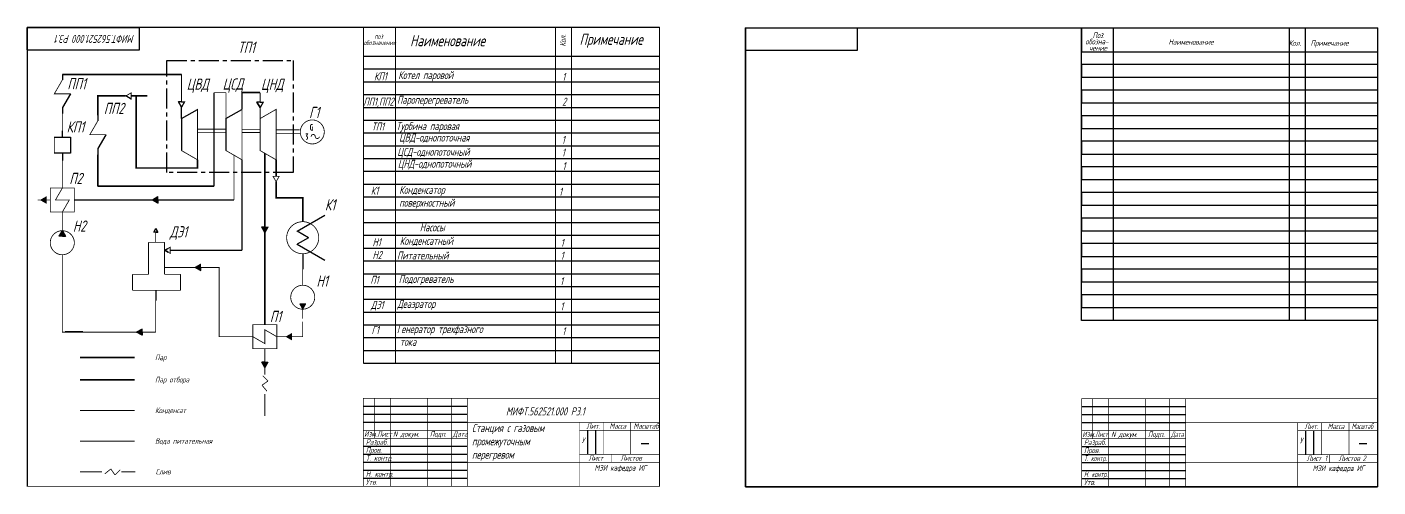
# Model space of a CAD drawing. Header units: inches. Extents: x -54 to 1606, y 287 to 862.
# Drawn here: x -54 to 790, y 287 to 575 of the extents above; entities that cross this region are included whole.
import ezdxf

# ---------------------------------------------------------------- set-up
doc = ezdxf.new("R2010")
doc.units = ezdxf.units.IN
doc.header["$MEASUREMENT"] = 0
for name, pattern in [('ACAD_ISO05W100', [33, 24, -3, 0, -3, 0, -3]), ('CENTER', [2, 1.25, -0.25, 0.25, -0.25]), ('DASHED', [19.05, 12.7, -6.35])]:
    doc.linetypes.add(name, pattern=pattern)
for name, color, linetype in [('axis', 15, 'CENTER'), ('FORMAT', 7, 'Continuous'), ('LINE', 62, 'Continuous')]:
    doc.layers.add(name, color=color, linetype=linetype)
doc.styles.add('simplex', font='simplex.shx', dxfattribs={"width": 0.7, "oblique": 15})

msp = doc.modelspace()

# ---------------------------------------------------------------- hatches: boundary and pattern name
at = {"layer": 'LINE', "ltscale": 0.6}
for points in [[(-45.13, 466.45), (-41.76, 464.51), (-41.76, 466.45), (-41.76, 468.4)], [(24.66, 466.45), (28.03, 464.51), (28.03, 466.45), (28.03, 468.4)], [(94.89, 446.09), (96.83, 449.46), (94.89, 449.46), (92.94, 449.46)], [(-31.62, 447.25), (-33.57, 443.88), (-31.62, 443.88), (-29.68, 443.88)], [(51.32, 424.25), (54.69, 422.31), (54.69, 424.25), (54.69, 426.2)], [(118.58, 398.18), (120.52, 401.55), (118.58, 401.55), (116.63, 401.55)], [(14.81, 383.8), (18.18, 381.86), (18.18, 383.8), (18.18, 385.75)], [(108.3, 381), (111.67, 379.06), (111.67, 381), (111.67, 382.95)], [(94.89, 361.63), (96.83, 365), (94.89, 365), (92.94, 365)]]:
    msp.add_hatch(color=256, dxfattribs=at).paths.add_polyline_path(points)

# ---------------------------------------------------------------- linework, layer by layer
at = {"layer": 'axis', "ltscale": 10}
msp.add_lwpolyline([(33.61, 553.75), (112.64, 553.75), (112.64, 483.65), (33.61, 483.65)], close=True, dxfattribs=at)
at = {"layer": 'FORMAT'}
for p, q in [((-53.5, 574.4), (-53.5, 287.4)), ((341.5, 574.4), (-53.5, 574.4)), ((-53.5, 560.4), (-53.5, 574.4)), ((-53.5, 574.4), (16.5, 574.4)), ((16.5, 560.4), (16.5, 574.4)), ((395.2, 560.2), (395.2, 574.2)), ((395.2, 574.2), (465.2, 574.2)), ((605.2, 391.2), (605.2, 574.2)), ((605.2, 574.2), (605.2, 559.2)), ((625.2, 391.2), (625.2, 574.2)), ((735.2, 391.2), (735.2, 574.2)), ((745.2, 391.2), (745.2, 574.2)), ((-53.5, 560.4), (16.5, 560.4)), ((605.2, 559.2), (790.2, 559.2)), ((790.2, 559.2), (790.2, 551.2)), ((156.5, 556.4), (341.5, 556.4)), ((790.2, 551.2), (605.2, 551.2)), ((605.2, 551.2), (605.2, 543.2)), ((156.5, 548.4), (341.5, 548.4)), ((156.5, 540.4), (341.5, 540.4)), ((605.2, 543.2), (790.2, 543.2)), ((790.2, 543.2), (790.2, 535.2)), ((156.5, 532.4), (341.5, 532.4)), ((790.2, 535.2), (605.2, 535.2)), ((605.2, 535.2), (605.2, 527.2)), ((156.5, 524.4), (341.5, 524.4)), ((605.2, 527.2), (790.2, 527.2)), ((790.2, 527.2), (790.2, 519.2)), ((156.5, 516.4), (341.5, 516.4)), ((790.2, 519.2), (605.2, 519.2)), ((605.2, 519.2), (605.2, 511.2)), ((156.5, 508.4), (341.5, 508.4)), ((605.2, 511.2), (790.2, 511.2)), ((790.2, 511.2), (790.2, 503.2)), ((156.5, 500.4), (341.5, 500.4)), ((790.2, 503.2), (605.2, 503.2)), ((605.2, 503.2), (605.2, 495.2)), ((156.5, 492.4), (341.5, 492.4)), ((156.5, 492.4), (341.5, 492.4)), ((605.2, 495.2), (790.2, 495.2)), ((790.2, 495.2), (790.2, 487.2)), ((156.5, 484.4), (341.5, 484.4)), ((790.2, 487.2), (605.2, 487.2)), ((605.2, 487.2), (605.2, 479.2)), ((156.5, 476.4), (341.5, 476.4)), ((605.2, 479.2), (790.2, 479.2)), ((790.2, 479.2), (790.2, 471.2)), ((156.5, 468.4), (341.5, 468.4)), ((790.2, 471.2), (605.2, 471.2)), ((605.2, 471.2), (605.2, 463.2)), ((156.5, 460.4), (341.5, 460.4)), ((605.2, 463.2), (790.2, 463.2)), ((790.2, 463.2), (790.2, 455.2)), ((156.5, 452.4), (341.5, 452.4)), ((607.65, 455.2), (605.2, 455.2)), ((605.2, 455.2), (605.2, 447.2)), ((790.2, 455.2), (607.65, 455.2)), ((156.5, 444.4), (341.5, 444.4)), ((605.2, 447.2), (621.3, 447.2)), ((790.2, 439.2), (605.2, 439.2)), ((605.2, 439.2), (605.2, 431.2)), ((621.3, 447.2), (790.2, 447.2)), ((790.2, 447.2), (790.2, 439.2)), ((156.5, 436.4), (341.5, 436.4)), ((156.5, 436.4), (341.5, 436.4)), ((605.2, 431.2), (790.2, 431.2)), ((790.2, 431.2), (790.2, 423.2)), ((156.5, 428.4), (341.5, 428.4)), ((156.5, 428.4), (341.5, 428.4)), ((790.2, 423.2), (605.2, 423.2)), ((605.2, 423.2), (605.2, 415.2)), ((156.5, 420.4), (341.5, 420.4)), ((605.2, 415.2), (790.2, 415.2)), ((790.2, 415.2), (790.2, 407.2)), ((156.5, 412.4), (341.5, 412.4)), ((790.2, 407.2), (605.2, 407.2)), ((605.2, 407.2), (605.2, 399.2)), ((156.5, 404.4), (341.5, 404.4)), ((605.2, 399.2), (790.2, 399.2)), ((790.2, 399.2), (790.2, 391.2)), ((156.5, 396.4), (341.5, 396.4)), ((156.5, 396.4), (341.5, 396.4)), ((156.5, 396.4), (341.5, 396.4)), ((156.5, 388.4), (341.5, 388.4)), ((790.2, 391.2), (605.2, 391.2)), ((-18.91, 384.04), (-29.8, 384.04)), ((156.5, 380.4), (341.5, 380.4)), ((790.2, 383.2), (790.2, 375.2)), ((156.5, 372.4), (341.5, 372.4)), ((156.5, 364.4), (341.5, 364.4)), ((156.5, 364.4), (341.5, 364.4)), ((221.5, 337.4), (156.5, 337.4)), ((221.5, 332.4), (156.5, 332.4)), ((221.5, 327.4), (156.5, 327.4)), ((296.5, 322.4), (296.5, 307.4)), ((301.5, 322.4), (301.5, 307.4)), ((221.5, 312.4), (156.5, 312.4)), ((330.03, 314.3), (334.76, 314.3)), ((221.5, 307.4), (156.5, 307.4)), ((221.5, 302.4), (156.5, 302.4)), ((221.5, 297.4), (156.5, 297.4)), ((221.5, 292.4), (156.5, 292.4))]:
    msp.add_line(p, q, dxfattribs=at)
at = {"layer": 'FORMAT', "color": 7}
for p, q in [((395.2, 574.2), (395.2, 287.2)), ((395.2, 287.2), (395.2, 574.2)), ((395.2, 574.2), (790.2, 574.2)), ((465.2, 560.2), (465.2, 574.2)), ((790.2, 574.2), (790.2, 287.2)), ((395.2, 560.2), (465.2, 560.2)), ((790.2, 287.2), (395.2, 287.2)), ((395.2, 287.2), (790.2, 287.2))]:
    msp.add_line(p, q, dxfattribs=at)
at = {"layer": 'FORMAT', "color": 0}
for p, q in [((670.2, 337.2), (605.2, 337.2)), ((670.2, 332.2), (605.2, 332.2)), ((670.2, 327.2), (605.2, 327.2)), ((745.2, 322.2), (745.2, 307.2)), ((750.2, 322.2), (750.2, 307.2)), ((778.73, 314.1), (783.46, 314.1)), ((670.2, 312.2), (605.2, 312.2)), ((670.2, 307.2), (605.2, 307.2)), ((670.2, 302.2), (605.2, 302.2)), ((670.2, 297.2), (605.2, 297.2)), ((670.2, 292.2), (605.2, 292.2))]:
    msp.add_line(p, q, dxfattribs=at)
at = {"layer": 'FORMAT', "linetype": 'Continuous', "const_width": 0.4}
for points in [[(-53.5, 287.4), (341.5, 287.4), (341.5, 574.4), (-53.5, 574.4)], [(-53.5, 287.4), (341.5, 287.4), (341.5, 574.4), (-53.5, 574.4)], [(395.2, 287.2), (790.2, 287.2), (790.2, 574.2), (395.2, 574.2)]]:
    msp.add_lwpolyline(points, close=True, dxfattribs=at)
at = {"layer": 'FORMAT', "linetype": 'Continuous', "const_width": 0.5}
msp.add_lwpolyline([(156.5, 574.4), (156.5, 364.4)], dxfattribs=at)
at = {"layer": 'FORMAT'}
for points, const_width in [([(156.5, 574.4), (341.5, 574.4)], 0.4), ([(176.5, 574.4), (176.5, 364.4)], 0.5), ([(276.5, 574.4), (276.5, 364.4)], 0.5), ([(286.5, 574.4), (286.5, 364.4)], 0.5), ([(341.5, 574.4), (341.5, 287.4)], 0.5), ([(176.5, 570.4), (176.5, 364.4)], 0.5), ([(276.5, 570.4), (276.5, 364.4)], 0.5), ([(276.5, 570.4), (276.5, 364.4)], 0.5), ([(176.5, 556.4), (176.5, 364.4)], 0.5), ([(176.5, 547.4), (176.5, 364.4)], 0.5), ([(176.5, 540.4), (176.5, 364.4)], 0.5), ([(276.5, 540.4), (276.5, 364.4)], 0.5), ([(176.5, 531.4), (176.5, 364.4)], 0.5), ([(276.5, 531.4), (276.5, 364.4)], 0.5), ([(176.5, 517.4), (176.5, 364.4)], 0.5), ([(176.5, 508.4), (176.5, 364.4)], 0.5), ([(341.5, 342.4), (156.5, 342.4), (156.5, 287.4)], 0.4), ([(163.5, 342.4), (163.5, 317.4)], 0.4), ([(173.5, 342.4), (173.5, 287.4)], 0.4), ([(196.5, 342.4), (196.5, 287.4)], 0.4), ([(211.5, 342.4), (211.5, 287.4)], 0.4), ([(221.5, 342.4), (221.5, 287.4)], 0.4), ([(221.5, 322.4), (156.5, 322.4)], 0.4), ([(341.5, 327.4), (221.5, 327.4)], 0.4), ([(291.5, 327.4), (291.5, 287.4)], 0.4), ([(341.5, 322.4), (291.5, 322.4)], 0.4), ([(306.5, 327.4), (306.5, 307.4)], 0.4), ([(323.5, 327.4), (323.5, 307.4)], 0.4), ([(221.5, 317.4), (156.5, 317.4)], 0.4), ([(341.5, 307.4), (291.5, 307.4)], 0.4), ([(311.5, 307.4), (311.5, 302.4)], 0.4), ([(341.5, 302.4), (221.5, 302.4)], 0.4)]:
    msp.add_lwpolyline(points, dxfattribs=dict(at, const_width=const_width))
at = {"layer": 'FORMAT', "color": 0, "const_width": 0.4}
for points in [[(790.2, 342.2), (605.2, 342.2), (605.2, 287.2)], [(612.2, 342.2), (612.2, 317.2)], [(622.2, 342.2), (622.2, 287.2)], [(645.2, 342.2), (645.2, 287.2)], [(660.2, 342.2), (660.2, 287.2)], [(670.2, 342.2), (670.2, 287.2)], [(670.2, 322.2), (605.2, 322.2)], [(790.2, 327.2), (670.2, 327.2)], [(740.2, 327.2), (740.2, 287.2)], [(790.2, 322.2), (740.2, 322.2)], [(755.2, 327.2), (755.2, 307.2)], [(772.2, 327.2), (772.2, 307.2)], [(670.2, 317.2), (605.2, 317.2)], [(790.2, 307.2), (740.2, 307.2)], [(760.2, 307.2), (760.2, 302.2)], [(790.2, 302.2), (670.2, 302.2)]]:
    msp.add_lwpolyline(points, dxfattribs=at)
at = {"layer": 'LINE', "ltscale": 0.6}
for p, q in [((-31.62, 545.01), (-31.62, 541.54)), ((-26.62, 532.88), (-31.62, 524.22)), ((-31.62, 524.22), (-31.62, 520.46)), ((11.4, 529.58), (8.03, 531.53)), ((42.84, 524.58), (40.89, 527.95)), ((40.89, 527.95), (42.84, 524.58)), ((42.84, 527.95), (40.89, 527.95)), ((44.78, 527.95), (42.84, 524.58)), ((42.84, 527.95), (44.78, 527.95)), ((91.94, 524.24), (89.99, 527.61)), ((89.99, 527.61), (91.94, 524.24)), ((91.94, 527.61), (89.99, 527.61)), ((93.88, 527.61), (91.94, 524.24)), ((91.94, 527.61), (93.88, 527.61)), ((-9.46, 519.42), (-9.46, 515.96)), ((42.84, 517.38), (52.83, 523.15)), ((42.84, 517.38), (42.84, 497.38)), ((70.62, 517.38), (80.62, 523.15)), ((70.62, 517.38), (70.62, 497.38)), ((-31.62, 505.74), (-31.62, 509.75)), ((-4.46, 507.3), (-9.46, 498.64)), ((-36.62, 505.74), (-26.62, 505.74)), ((-26.62, 505.74), (-26.62, 495.74)), ((-9.46, 498.64), (-9.46, 494.88)), ((-26.62, 495.74), (-36.62, 495.74)), ((-31.62, 495.74), (-31.62, 491.07)), ((24.66, 466.45), (28.03, 468.4)), ((28.03, 468.4), (24.66, 466.45)), ((28.03, 464.51), (24.66, 466.45)), ((28.03, 466.45), (28.03, 468.4)), ((28.03, 466.45), (28.03, 464.51)), ((115.06, 446.93), (132.38, 456.93)), ((25.48, 446.44), (26.72, 448.59)), ((25.48, 446.44), (26.72, 448.59)), ((26.72, 448.59), (27.97, 446.44)), ((26.72, 448.59), (27.97, 446.44)), ((27.97, 446.44), (26.72, 448.59)), ((94.89, 446.09), (92.94, 449.46)), ((92.94, 449.46), (94.89, 446.09)), ((94.89, 449.46), (92.94, 449.46)), ((96.83, 449.46), (94.89, 446.09)), ((94.89, 449.46), (96.83, 449.46)), ((-33.57, 443.88), (-31.62, 447.25)), ((-31.62, 443.88), (-33.57, 443.88)), ((-31.62, 447.25), (-29.68, 443.88)), ((-29.68, 443.88), (-31.62, 447.25)), ((-31.62, 443.88), (-29.68, 443.88)), ((26.72, 446.44), (25.48, 446.44)), ((27.97, 446.44), (25.48, 446.44)), ((26.72, 446.44), (27.97, 446.44)), ((122.09, 442.88), (115.06, 446.93)), ((122.09, 442.88), (115.06, 438.82)), ((34.55, 436.24), (32.4, 435)), ((34.55, 436.24), (32.4, 435)), ((32.4, 435), (34.55, 436.24)), ((34.55, 433.75), (32.4, 435)), ((32.4, 435), (34.55, 433.75)), ((115.06, 438.82), (132.38, 428.82)), ((118.58, 432.88), (118.58, 423.14)), ((51.32, 424.25), (54.69, 426.2)), ((54.69, 426.2), (51.32, 424.25)), ((54.69, 422.31), (51.32, 424.25)), ((54.69, 424.25), (54.69, 426.2)), ((54.69, 424.25), (54.69, 422.31)), ((26.72, 410.04), (26.72, 403.63)), ((14.81, 383.8), (18.18, 385.75)), ((18.18, 385.75), (14.81, 383.8)), ((18.18, 381.86), (14.81, 383.8)), ((18.18, 383.8), (18.18, 385.75)), ((18.18, 383.8), (18.18, 381.86)), ((94.89, 361.63), (92.94, 365)), ((92.94, 365), (94.89, 361.63)), ((94.89, 365), (92.94, 365)), ((96.83, 365), (94.89, 361.63)), ((94.89, 365), (96.83, 365))]:
    msp.add_line(p, q, dxfattribs=at)
at = {"layer": 'LINE', "linetype": 'ACAD_ISO05W100', "ltscale": 0.6}
msp.add_line((42.84, 517.38), (42.84, 524.58), dxfattribs=at)
at = {"layer": 'LINE', "linetype": 'CENTER', "ltscale": 15}
msp.add_line((118.58, 452.88), (118.58, 461.02), dxfattribs=at)
at = {"layer": 'LINE', "ltscale": 0.6, "const_width": 0.5}
for points in [[(-31.62, 545.01), (-31.62, 541.54), (-36.62, 532.88), (-26.62, 532.88), (-31.62, 524.22), (-31.62, 520.46)], [(70.62, 533.53), (70.62, 497.38), (80.62, 491.61), (80.62, 523.15), (70.62, 517.38)], [(91.94, 533.64), (91.94, 527.61)], [(42.84, 524.58), (42.84, 497.38), (52.83, 491.61), (52.83, 523.15), (42.84, 517.38)], [(91.94, 524.24), (91.94, 497.38), (101.94, 491.61), (101.94, 523.15), (91.94, 517.38)], [(-9.46, 519.42), (-9.46, 515.96), (-14.46, 507.3), (-4.46, 507.3), (-9.46, 498.64), (-9.46, 494.88)], [(-31.62, 505.74), (-31.62, 509.75)], [(120.43, 507.87), (121.61, 507.87), (120.88, 506.36), (121.19, 506.39), (121.55, 505.76), (121.58, 504.97), (121.19, 504.37), (120.52, 504.37)], [(124.84, 513.64), (123.82, 513.64), (123.45, 513.1), (123.45, 510.74), (123.82, 510.17), (124.78, 510.17), (124.78, 512.13), (124.33, 512.13)], [(-31.62, 495.74), (-31.62, 491.07)], [(52.83, 491.61), (52.83, 486.49)], [(52.83, 491.61), (52.83, 486.49)], [(-31.62, 480.35), (-31.62, 473.95), (-35.95, 466.45), (-27.29, 466.45), (-31.62, 458.95), (-31.62, 453.14)], [(-39.12, 466.45), (-47.13, 466.45)], [(132.38, 456.93), (115.06, 446.93), (122.09, 442.88), (115.06, 438.82), (132.38, 428.82)], [(-31.62, 447.25), (-31.62, 453.14)], [(22.23, 440.04), (22.23, 420.04)], [(32.23, 420.04), (32.23, 440.04)], [(118.58, 432.88), (118.58, 423.14)], [(12.23, 420.04), (22.23, 420.04)], [(12.23, 420.04), (12.23, 410.04)], [(42.23, 410.04), (42.23, 420.04)], [(118.58, 413.18), (118.58, 418.19)], [(42.23, 410.04), (12.23, 410.04)], [(26.72, 410.04), (26.72, 401.48)], [(118.58, 398.18), (116.63, 401.55)], [(118.58, 398.18), (116.63, 401.55)], [(116.63, 401.55), (118.58, 398.18)], [(116.63, 401.55), (120.52, 401.55)], [(118.58, 401.55), (116.63, 401.55)], [(120.52, 401.55), (118.58, 398.18)], [(120.52, 401.55), (118.58, 398.18)], [(118.58, 401.55), (120.52, 401.55)], [(118.58, 398.18), (118.58, 392.28)], [(108.79, 381), (102.39, 381), (94.89, 385.33), (94.89, 376.67), (87.39, 381), (81.58, 381)], [(94.89, 373.5), (94.89, 366.08)], [(-20.64, 315.7), (13.66, 315.7)]]:
    msp.add_lwpolyline(points, dxfattribs=at)
at = {"layer": 'LINE', "linetype": 'ACAD_ISO05W100'}
for points, const_width in [([(-31.62, 545.01), (42.84, 545.01)], 1), ([(42.84, 545.01), (42.84, 527.95)], 0.5), ([(63.13, 475.07), (63.13, 533.53), (63.13, 533.53)], 1), ([(-9.46, 494.88), (-9.46, 475.07)], 1), ([(63.13, 475.07), (-9.46, 475.07)], 1), ([(-20.64, 367.98), (13.66, 367.98)], 1)]:
    msp.add_lwpolyline(points, dxfattribs=dict(at, const_width=const_width))
at = {"layer": 'LINE', "linetype": 'CENTER', "ltscale": 15, "const_width": 1}
for points in [[(8.03, 531.53), (-9.46, 531.53), (-9.46, 519.42)], [(14.57, 531.53), (11.4, 531.53)], [(52.83, 491.61), (52.83, 486.49), (14.57, 486.49), (14.57, 531.53), (21.52, 531.53)], [(80.62, 523.15), (80.62, 533.64), (91.94, 533.64)], [(80.62, 491.61), (80.62, 484.83)], [(94.89, 495.67), (94.89, 396.51)], [(101.94, 491.61), (101.94, 481.31)], [(80.62, 484.83), (80.62, 435)], [(101.94, 477.94), (101.94, 467.82), (118.58, 467.82), (118.58, 461.02)], [(-24.12, 466.45), (-16.71, 466.45)], [(75.62, 466.45), (75.62, 466.45), (-16.71, 466.45)], [(118.58, 452.88), (118.58, 461.02)], [(35.77, 435), (80.62, 435)], [(94.89, 388.5), (94.89, 396.51)], [(13.66, 354.05), (-20.64, 354.05)]]:
    msp.add_lwpolyline(points, dxfattribs=at)
at = {"layer": 'LINE', "ltscale": 0.6, "const_width": 0.5}
for points in [[(11.4, 529.58), (8.03, 531.53), (11.4, 533.48)], [(44.78, 527.95), (42.84, 524.58), (40.89, 527.95)], [(93.88, 527.61), (91.94, 524.24), (89.99, 527.61)], [(-36.62, 505.74), (-26.62, 505.74), (-26.62, 495.74), (-36.62, 495.74)], [(103.88, 481.31), (101.94, 477.94), (99.99, 481.31)], [(-39.12, 473.95), (-24.12, 473.95), (-24.12, 458.95), (-39.12, 458.95)], [(-41.76, 464.51), (-45.13, 466.45), (-41.76, 468.4)], [(28.03, 464.51), (24.66, 466.45), (28.03, 468.4)], [(-33.57, 443.88), (-31.62, 447.25), (-29.68, 443.88)], [(96.83, 449.46), (94.89, 446.09), (92.94, 449.46)], [(35.77, 433.05), (32.4, 435), (35.77, 436.95)], [(54.69, 422.31), (51.32, 424.25), (54.69, 426.2)], [(102.39, 388.5), (102.39, 373.5), (87.39, 373.5), (87.39, 388.5)], [(18.18, 381.86), (14.81, 383.8), (18.18, 385.75)], [(111.67, 379.06), (108.3, 381), (111.67, 382.95)], [(96.83, 365), (94.89, 361.63), (92.94, 365)]]:
    msp.add_lwpolyline(points, close=True, dxfattribs=at)
at = {"layer": 'LINE', "ltscale": 10, "const_width": 0.5}
for points in [[(63.13, 533.53), (70.62, 533.53)], [(52.83, 508.84), (70.62, 508.76)]]:
    msp.add_lwpolyline(points, dxfattribs=at)
at = {"layer": 'LINE', "linetype": 'ACAD_ISO05W100', "ltscale": 0.2, "const_width": 0.5}
msp.add_lwpolyline([(-31.62, 520.46), (-31.62, 509.75)], dxfattribs=at)
at = {"layer": 'LINE', "ltscale": 0.6, "const_width": 0.5}
for points in [[(130.69, 504.75, 13.085088), (129.12, 503.1, 0.076423)], [(-25.47, 435.47, 13.085088), (-27.04, 433.81, 0.076423)], [(128.55, 442.14, 15.140289), (128.01, 439.56, 0.066049)]]:
    msp.add_lwpolyline(points, format="xyb", close=True, dxfattribs=at)
at = {"layer": 'LINE', "const_width": 0.5}
for points in [[(70.62, 510.76), (52.83, 510.76)], [(80.59, 510.66), (91.91, 510.66)], [(80.62, 508.71), (91.94, 508.71)], [(101.91, 510.33), (116.63, 510.33)], [(101.94, 507.94), (116.86, 507.94)], [(-31.62, 491.07), (-31.62, 480.35)], [(75.62, 494.49), (75.62, 466.45)], [(32.23, 440.04), (22.23, 440.04)], [(26.72, 440.04), (26.72, 446.44)], [(42.23, 420.04), (32.23, 420.04)], [(96.88, 353.29), (93.57, 356.6)], [(93.13, 350.65), (96.88, 353.29)], [(96.22, 346.9), (93.13, 350.65)], [(-20.64, 296.52), (-6.9, 296.52)], [(-5.11, 295.19), (-1.36, 298.28)], [(-1.36, 298.28), (1.29, 294.53)], [(1.29, 294.53), (4.6, 297.84)], [(5.18, 296.52), (14.08, 296.52)]]:
    msp.add_lwpolyline(points, dxfattribs=at)
at = {"layer": 'LINE', "ltscale": 0.6, "const_width": 0.5}
for points in [[(126.38, 506.17, 1), (123.83, 506.17, 1)], [(126.38, 506.17, 1), (128.94, 506.17, 1)], [(112.42, 409.96, 13.085088), (113.99, 411.61)], [(113.99, 411.61, 0.076423), (112.42, 409.96)]]:
    msp.add_lwpolyline(points, format="xyb", dxfattribs=at)
at = {"layer": 'LINE', "linetype": 'DASHED', "ltscale": 0.5, "const_width": 0.5}
for points in [[(-31.62, 412.02), (-31.62, 432.25)], [(118.58, 423.14), (118.58, 418.19)], [(-31.62, 412.02), (-31.62, 407.02)], [(-31.62, 407.02), (-31.62, 383.8), (26.72, 383.8)], [(26.72, 401.48), (26.72, 383.8)], [(118.58, 390.29), (118.58, 381), (108.79, 381)], [(94.89, 357.18), (94.89, 366.08)], [(94.89, 331.36), (94.89, 345.11)], [(-20.64, 334.87), (13.66, 334.87)]]:
    msp.add_lwpolyline(points, dxfattribs=at)
at = {"layer": 'LINE', "linetype": 'DASHED', "const_width": 0.5}
msp.add_lwpolyline([(81.58, 381), (66.38, 381), (66.38, 424.25), (32.23, 424.25)], dxfattribs=at)

# ---------------------------------------------------------------- texts
at = {"layer": 'FORMAT', "style": 'simplex', "oblique": 15, "width": 0.7}
for s, height, rotation, p in [('МИФТ.562521.000 P3.1', 5, 180, (13.4, 569.71)), ('Кол.', 3.5, 90, (282.88, 562.43))]:
    msp.add_text(s, height=height, rotation=rotation, dxfattribs=at).set_placement(p)
for s, height, p in [('обозначение', 3, (156.56, 563.31)), ('поз ', 3, (163.43, 567.24)), ('Наименование', 7, (185.64, 562.6)), ('Примечание', 7, (291.52, 563.46)), ('обозна-', 3.5, (607.63, 563.78)), ('Поз.', 3.5, (612.12, 567.81)), ('Наименование', 3.5, (659.53, 563.52)), ('Кол.', 3.5, (734.71, 562.9)), ('Примечание', 3.5, (748.29, 562.9)), ('чение', 3.5, (609.87, 559.76)), ('КП1', 5, (163.11, 541.31)), ('Котел паровой', 5, (178.23, 542.1)), ('1', 5, (280.66, 540.92)), ('ПП1,ПП2', 5, (156.5, 525.49)), ('Пароперегреватель', 5, (177.5, 526.65)), ('2', 5, (280.66, 525.43)), ('Турбина паровая', 5, (176.93, 510.2)), ('ЦВД-однопоточная', 5, (178.78, 503)), ('1', 5, (280.41, 501.63)), ('ЦСД-однопоточный', 5, (177.68, 494.07)), ('1', 5, (280.41, 493.63)), ('ЦНД-однопоточный', 5, (178.02, 486.63)), ('1', 5, (280.84, 485.15)), ('К1', 5, (161.11, 469.77)), ('Конденсатор', 5, (178.83, 470.31)), ('1', 5, (278.67, 469.1)), ('поверхностный', 5, (178.83, 462.31)), ('Насосы', 5, (191.71, 446.87)), ('Н1', 5, (162.15, 437.56)), ('Конденсатный', 5, (179.2, 438.41)), ('1', 5, (279.71, 437.18)), ('Н2', 5, (162.15, 429.56)), ('Питательный', 5, (177.46, 429.27)), ('1', 5, (279.71, 429.18)), ('П1', 5, (160.84, 414.05)), ('Подогреватель', 5, (178.56, 414.59)), ('1', 5, (279.37, 413.21)), ('ДЭ1', 5, (161.19, 398.35)), ('Деаэратор', 5, (177.74, 398.98)), ('1', 5, (279.53, 397.52)), ('Г1', 5, (161.56, 382.73)), ('Генератор трехфазного', 5, (177.4, 383.27)), ('1', 5, (280.66, 381.92)), ('тока', 5, (179.28, 375.27)), ('Пар', 3.5, (26.3, 366.3)), ('Пар отбора', 3.5, (26.3, 352.37)), ('Конденсат', 3.5, (26.3, 333.19)), ('МИФТ.562521.000 P3.1', 5, (245.56, 331.79)), ('Изм.', 3.5, (156.94, 318.4)), ('Лист', 3.5, (165, 318.4)), ('N докум.', 3.5, (175, 318.4)), ('Подп.', 3.5, (198, 318.4)), ('Дата', 3.5, (212.33, 318.4)), ('Лит.', 3.5, (295.77, 323.4)), ('Масса', 3.5, (310.22, 323.4)), ('Масштаб', 3.5, (325.18, 323.4)), ('Вода питательная', 3.5, (26.3, 314.01)), ('Разраб.', 3.5, (158, 313.4)), ('у', 3.5, (293.16, 315.55)), ('Пров.', 3.5, (158, 308.4)), ('Т. контр.', 3.5, (158, 303.4)), ('Лист', 3.5, (297.08, 303.4)), ('Листов', 3.5, (317.08, 303.4)), ('Слив', 3.5, (26.71, 294.84)), ('Н. контр.', 3.5, (158, 293.4)), ('МЭИ кафедра ИГ', 3.5, (300.87, 297.23)), ('Утв.', 3.5, (158, 288.4))]:
    msp.add_text(s, height=height, dxfattribs=at).set_placement(p)
at = {"layer": 'FORMAT', "color": 0, "style": 'simplex', "oblique": 15}
for s, width, p in [('Изм.', 0.7, (605.64, 318.2)), ('Лист', 0.6, (613.7, 318.2)), ('N докум.', 0.7, (623.7, 318.2)), ('Подп.', 0.7, (646.7, 318.2)), ('Дата', 0.6, (661.02, 318.2)), ('Лит.', 0.7, (744.46, 323.2)), ('Масса', 0.7, (758.92, 323.2)), ('Масштаб', 0.6, (773.88, 323.2)), ('Разраб.', 0.7, (606.7, 313.2)), ('у', 0.7, (741.85, 315.35)), ('Пров.', 0.7, (606.7, 308.2)), ('Т. контр.', 0.6, (606.7, 303.2)), ('Лист', 0.7, (745.78, 303.2)), ('1', 0.7, (757.02, 303.2)), ('Листов', 0.7, (765.78, 303.2)), ('2', 0.7, (780.78, 303.2)), ('Н. контр.', 0.6, (606.7, 293.2)), ('МЭИ кафедра ИГ', 0.7, (749.57, 297.03)), ('Утв.', 0.7, (606.7, 288.2))]:
    msp.add_text(s, height=3.5, dxfattribs=dict(at, width=width)).set_placement(p)
at = {"layer": 'FORMAT', "char_height": 5, "attachment_point": 1, "style": 'simplex'}
for s, width, insert in [('ТП1', 12.6609, (161.62, 514.95)), ('Станция с газовым промежуточным перегревом', 63.5052, (224.34, 326.4))]:
    msp.add_mtext_dynamic_manual_height_columns(s, width=width, gutter_width=25, heights=[0], dxfattribs=dict(at, insert=insert))
at = {"layer": 'LINE', "ltscale": 0.6, "style": 'simplex', "oblique": 15, "width": 0.7}
for s, p in [('ТП1', (78.04, 558.44)), ('ПП1', (-28.5, 535.69)), ('ЦВД', (46.08, 535.38)), ('ЦСД', (68.52, 535.5)), ('ЦНД', (92.5, 535.3)), ('ПП2', (-5.68, 520.25)), ('Г1', (122.52, 517.74)), ('КП1', (-28.94, 508.66)), ('П2', (-27.25, 476.47)), ('К1', (132.44, 459.94)), ('Н2', (-25, 446.67)), ('ДЭ1', (35.55, 443.11)), ('Н1', (127.16, 412.3)), ('П1', (98.05, 390.17))]:
    msp.add_text(s, height=7, dxfattribs=at).set_placement(p)

doc.saveas('drawing.dxf')
